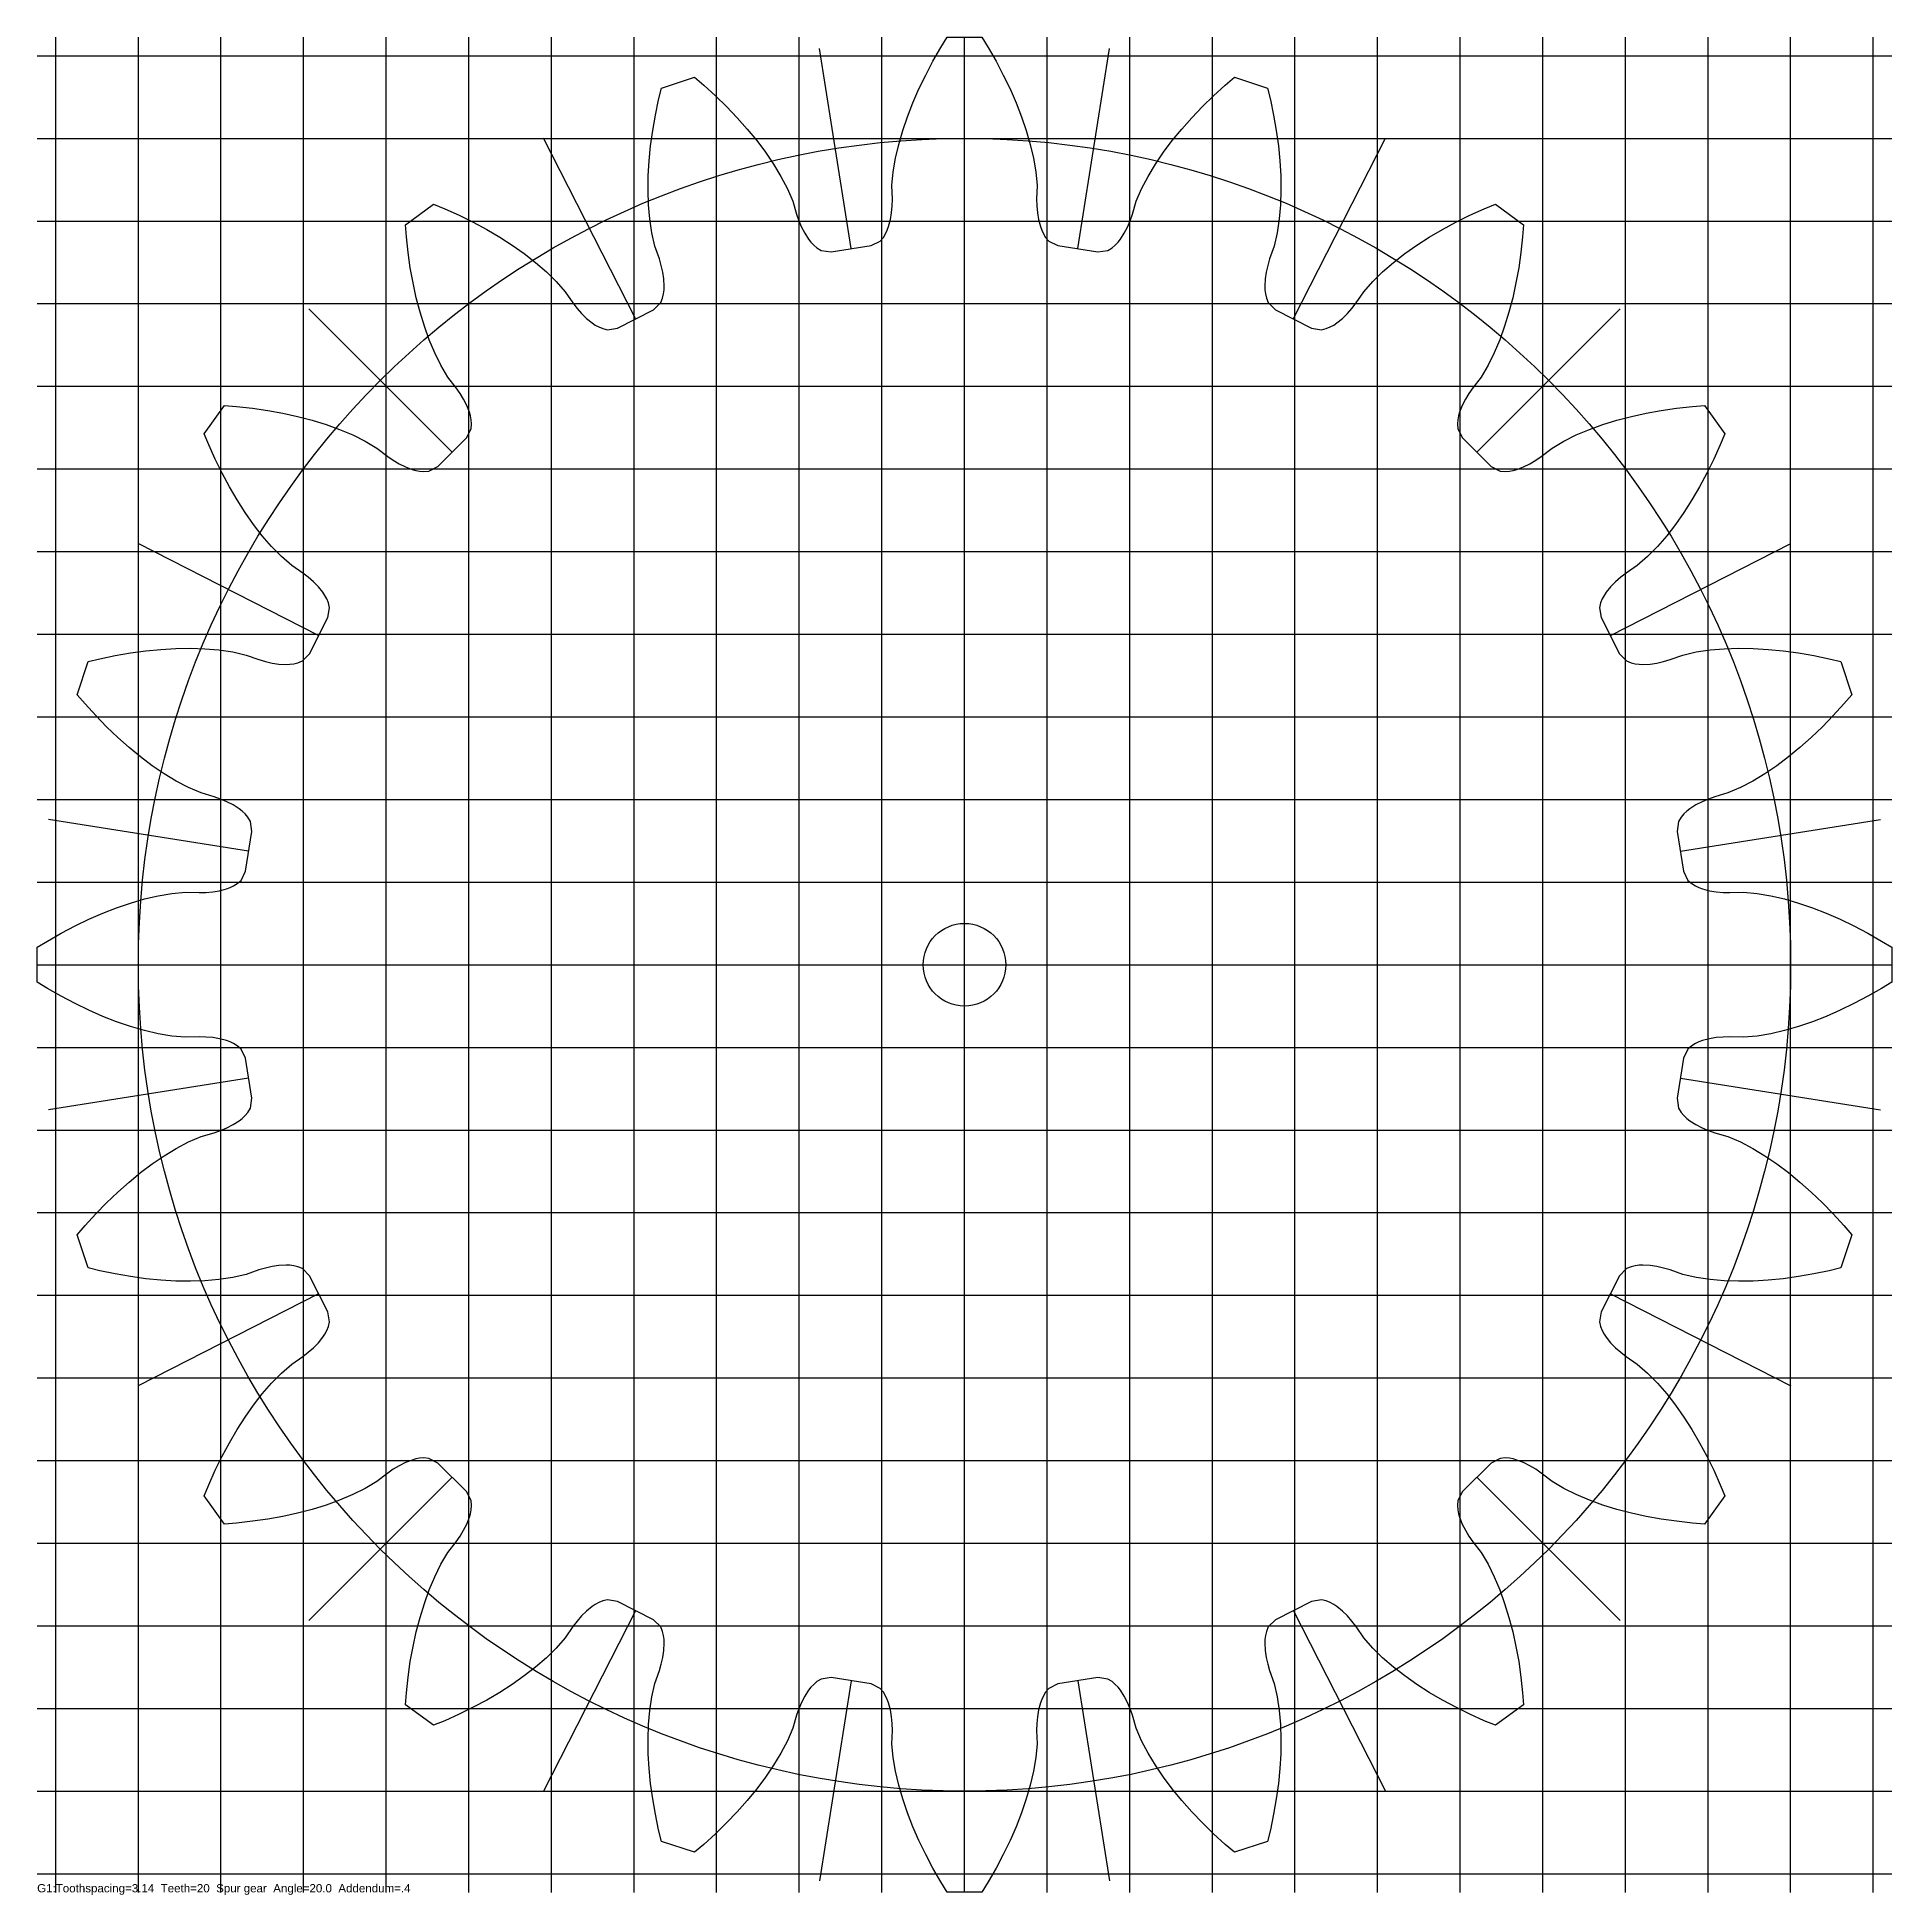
# Model space of a CAD drawing. Extents: x 0 to 22.4, y 0 to 22.4.
import ezdxf

# ---------------------------------------------------------------- set-up
doc = ezdxf.new("R2010")
doc.units = 0
doc.layers.add('labels', color=1, linetype='Continuous')
doc.styles.add('ARIAL', font='Arial.ttf')

msp = doc.modelspace()

# ---------------------------------------------------------------- linework, layer by layer
at = {"layer": 'a'}
for p, q in [((11.22491, 7.48327), (11.22491, 14.96654)), ((7.48327, 11.22491), (14.96654, 11.22491))]:
    msp.add_line(p, q, dxfattribs=at)
msp.add_lwpolyline([(19.92687, 12.3554), (19.98148, 12.24614), (20.02708, 12.20669), (20.07113, 12.17955), (20.11437, 12.15911), (20.15707, 12.14317), (20.24143, 12.12063), (20.32482, 12.10703), (20.40752, 12.10005), (20.48971, 12.09838), (20.65336, 12.10249), (20.81867, 12.0882), (20.9851, 12.05997), (21.15222, 12.02082), (21.31978, 11.97211), (21.48756, 11.91469), (21.65538, 11.8491), (21.82305, 11.77576), (21.99042, 11.69495), (22.15733, 11.60692), (22.32361, 11.51187), (22.44783, 11.43607), (22.44783, 11.01375), (22.32361, 10.93794), (22.15733, 10.84289), (21.99042, 10.75486), (21.82305, 10.67406), (21.65538, 10.60071), (21.48756, 10.53512), (21.31978, 10.4777), (21.15222, 10.429), (20.9851, 10.38984), (20.81867, 10.36162), (20.65336, 10.34733), (20.48971, 10.35143), (20.40752, 10.34976), (20.32482, 10.34278), (20.24143, 10.32918), (20.15707, 10.30665), (20.11437, 10.2907), (20.07113, 10.27026), (20.02708, 10.24312), (19.98148, 10.20368), (19.92687, 10.09441), (19.85031, 9.61102), (19.86848, 9.49022), (19.89966, 9.43862), (19.93317, 9.39919), (19.96797, 9.36639), (20.00366, 9.33803), (20.07692, 9.29053), (20.15203, 9.25183), (20.22853, 9.21963), (20.30618, 9.19265), (20.46309, 9.14598), (20.61589, 9.08131), (20.76545, 9.00304), (20.91229, 8.91415), (21.0566, 8.81605), (21.19843, 8.7096), (21.33776, 8.59536), (21.47457, 8.47379), (21.60877, 8.34522), (21.74031, 8.20992), (21.86908, 8.06814), (21.96379, 7.95766), (21.83329, 7.55601), (21.69173, 7.5223), (21.50421, 7.48328), (21.31827, 7.45114), (21.13412, 7.42601), (20.95199, 7.40807), (20.77212, 7.39755), (20.5948, 7.39478), (20.42039, 7.40024), (20.24935, 7.41465), (20.08235, 7.43923), (19.92071, 7.47673), (19.76634, 7.5312), (19.68766, 7.55501), (19.60684, 7.57393), (19.52333, 7.58676), (19.43615, 7.5914), (19.3906, 7.58943), (19.34316, 7.58335), (19.29288, 7.57115), (19.23733, 7.54773), (19.15163, 7.46069), (18.92943, 7.02461), (18.90939, 6.90411), (18.92309, 6.8454), (18.94278, 6.79755), (18.96574, 6.7556), (18.99092, 6.7176), (19.04592, 6.64978), (19.10539, 6.58977), (19.1682, 6.53551), (19.2337, 6.48585), (19.36851, 6.39298), (19.49385, 6.28425), (19.61191, 6.16359), (19.7241, 6.03368), (19.83103, 5.89579), (19.93302, 5.75072), (20.03023, 5.59902), (20.12277, 5.44112), (20.21068, 5.27737), (20.29397, 5.10805), (20.37262, 4.93341), (20.42856, 4.79907), (20.18032, 4.45741), (20.03528, 4.46909), (19.84488, 4.48993), (19.65811, 4.51682), (19.47521, 4.54983), (19.29644, 4.58904), (19.12213, 4.63462), (18.95264, 4.68679), (18.78845, 4.74587), (18.63023, 4.81243), (18.479, 4.88742), (18.33686, 4.97302), (18.20688, 5.07254), (18.1394, 5.11949), (18.06839, 5.16246), (17.99293, 5.20047), (17.91144, 5.23182), (17.86752, 5.24403), (17.82053, 5.25291), (17.76893, 5.25684), (17.70886, 5.25173), (17.60046, 5.19543), (17.25438, 4.84936), (17.19809, 4.74095), (17.19297, 4.68088), (17.19691, 4.62929), (17.20579, 4.58229), (17.21799, 4.53837), (17.24934, 4.45688), (17.28735, 4.38142), (17.33032, 4.31041), (17.37728, 4.24294), (17.47679, 4.11296), (17.5624, 3.97082), (17.63739, 3.81959), (17.70394, 3.66136), (17.76303, 3.49718), (17.81519, 3.32769), (17.86077, 3.15337), (17.89999, 2.97461), (17.93299, 2.7917), (17.95988, 2.60493), (17.98072, 2.41454), (17.99241, 2.26949), (17.65074, 2.02126), (17.51641, 2.07719), (17.34177, 2.15585), (17.17245, 2.23914), (17.0087, 2.32704), (16.8508, 2.41958), (16.6991, 2.5168), (16.55402, 2.61878), (16.41613, 2.72572), (16.28622, 2.83791), (16.16556, 2.95596), (16.05684, 3.0813), (15.96397, 3.21611), (15.91431, 3.28162), (15.86005, 3.34443), (15.80003, 3.40389), (15.73222, 3.45889), (15.69421, 3.48407), (15.65226, 3.50704), (15.60441, 3.52672), (15.5457, 3.54043), (15.42521, 3.52038), (14.98913, 3.29819), (14.90209, 3.21249), (14.87866, 3.15693), (14.86646, 3.10665), (14.86038, 3.05921), (14.85842, 3.01367), (14.86305, 2.92648), (14.87588, 2.84297), (14.8948, 2.76215), (14.91861, 2.68347), (14.97309, 2.5291), (15.01058, 2.36747), (15.03517, 2.20046), (15.04957, 2.02942), (15.05503, 1.85501), (15.05227, 1.6777), (15.04175, 1.49783), (15.0238, 1.31569), (14.99867, 1.13154), (14.96653, 0.9456), (14.92751, 0.75809), (14.89381, 0.61653), (14.49216, 0.48602), (14.38168, 0.58073), (14.23989, 0.70951), (14.1046, 0.84104), (13.97603, 0.97525), (13.85445, 1.11205), (13.74022, 1.25139), (13.63376, 1.39321), (13.53566, 1.53752), (13.44678, 1.68436), (13.36851, 1.83392), (13.30383, 1.98673), (13.25717, 2.14364), (13.23018, 2.22128), (13.19799, 2.29779), (13.15928, 2.37289), (13.11178, 2.44615), (13.08342, 2.48184), (13.05062, 2.51665), (13.01119, 2.55016), (12.95959, 2.58133), (12.8388, 2.5995), (12.3554, 2.52294), (12.24614, 2.46833), (12.20669, 2.42274), (12.17955, 2.37868), (12.15911, 2.33545), (12.14317, 2.29274), (12.12063, 2.20838), (12.10703, 2.125), (12.10005, 2.04229), (12.09838, 1.9601), (12.10249, 1.79645), (12.0882, 1.63114), (12.05997, 1.46472), (12.02082, 1.29759), (11.97211, 1.13003), (11.91469, 0.96225), (11.8491, 0.79443), (11.77576, 0.62676), (11.69495, 0.45939), (11.60692, 0.29248), (11.51187, 0.1262), (11.43607, 0.00199), (11.01375, 0.00199), (10.93794, 0.1262), (10.84289, 0.29248), (10.75486, 0.45939), (10.67406, 0.62676), (10.60071, 0.79443), (10.53512, 0.96225), (10.4777, 1.13003), (10.429, 1.29759), (10.38984, 1.46472), (10.36162, 1.63114), (10.34733, 1.79645), (10.35143, 1.9601), (10.34976, 2.04229), (10.34278, 2.125), (10.32918, 2.20838), (10.30665, 2.29274), (10.2907, 2.33545), (10.27026, 2.37868), (10.24312, 2.42274), (10.20368, 2.46833), (10.09441, 2.52294), (9.61102, 2.5995), (9.49022, 2.58133), (9.43862, 2.55016), (9.39919, 2.51665), (9.36639, 2.48184), (9.33803, 2.44615), (9.29053, 2.37289), (9.25183, 2.29779), (9.21963, 2.22128), (9.19265, 2.14364), (9.14598, 1.98673), (9.08131, 1.83392), (9.00304, 1.68436), (8.91415, 1.53752), (8.81605, 1.39321), (8.7096, 1.25139), (8.59536, 1.11205), (8.47379, 0.97525), (8.34522, 0.84104), (8.20992, 0.70951), (8.06814, 0.58073), (7.95766, 0.48602), (7.55601, 0.61653), (7.5223, 0.75809), (7.48328, 0.9456), (7.45114, 1.13154), (7.42601, 1.31569), (7.40807, 1.49783), (7.39755, 1.6777), (7.39478, 1.85501), (7.40024, 2.02942), (7.41465, 2.20046), (7.43923, 2.36747), (7.47673, 2.5291), (7.5312, 2.68347), (7.55501, 2.76215), (7.57393, 2.84297), (7.58676, 2.92648), (7.5914, 3.01367), (7.58943, 3.05921), (7.58335, 3.10665), (7.57115, 3.15693), (7.54773, 3.21249), (7.46069, 3.29819), (7.02461, 3.52038), (6.90411, 3.54043), (6.8454, 3.52672), (6.79755, 3.50704), (6.7556, 3.48407), (6.7176, 3.45889), (6.64978, 3.40389), (6.58977, 3.34443), (6.53551, 3.28162), (6.48585, 3.21611), (6.39298, 3.0813), (6.28425, 2.95596), (6.16359, 2.83791), (6.03368, 2.72572), (5.89579, 2.61878), (5.75072, 2.5168), (5.59902, 2.41958), (5.44112, 2.32704), (5.27737, 2.23914), (5.10805, 2.15585), (4.93341, 2.07719), (4.79907, 2.02126), (4.45741, 2.26949), (4.46909, 2.41454), (4.48993, 2.60493), (4.51682, 2.7917), (4.54983, 2.97461), (4.58904, 3.15337), (4.63462, 3.32769), (4.68679, 3.49718), (4.74587, 3.66136), (4.81243, 3.81959), (4.88742, 3.97082), (4.97302, 4.11296), (5.07254, 4.24294), (5.11949, 4.31041), (5.16246, 4.38142), (5.20047, 4.45688), (5.23182, 4.53837), (5.24403, 4.58229), (5.25291, 4.62929), (5.25684, 4.68088), (5.25173, 4.74095), (5.19543, 4.84936), (4.84936, 5.19543), (4.74095, 5.25173), (4.68088, 5.25684), (4.62929, 5.25291), (4.58229, 5.24403), (4.53837, 5.23182), (4.45688, 5.20047), (4.38142, 5.16246), (4.31041, 5.11949), (4.24294, 5.07254), (4.11296, 4.97302), (3.97082, 4.88742), (3.81959, 4.81243), (3.66136, 4.74587), (3.49718, 4.68679), (3.32769, 4.63462), (3.15337, 4.58904), (2.97461, 4.54983), (2.7917, 4.51682), (2.60493, 4.48993), (2.41454, 4.46909), (2.26949, 4.45741), (2.02126, 4.79907), (2.07719, 4.93341), (2.15585, 5.10805), (2.23914, 5.27737), (2.32704, 5.44112), (2.41958, 5.59902), (2.5168, 5.75072), (2.61878, 5.89579), (2.72572, 6.03368), (2.83791, 6.16359), (2.95596, 6.28425), (3.0813, 6.39298), (3.21611, 6.48585), (3.28162, 6.53551), (3.34443, 6.58977), (3.40389, 6.64978), (3.45889, 6.7176), (3.48407, 6.7556), (3.50704, 6.79755), (3.52672, 6.8454), (3.54043, 6.90411), (3.52038, 7.02461), (3.29819, 7.46069), (3.21249, 7.54773), (3.15693, 7.57115), (3.10665, 7.58335), (3.05921, 7.58943), (3.01367, 7.5914), (2.92648, 7.58676), (2.84297, 7.57393), (2.76215, 7.55501), (2.68347, 7.5312), (2.5291, 7.47673), (2.36747, 7.43923), (2.20046, 7.41465), (2.02942, 7.40024), (1.85501, 7.39478), (1.6777, 7.39755), (1.49783, 7.40807), (1.31569, 7.42601), (1.13154, 7.45114), (0.9456, 7.48328), (0.75809, 7.5223), (0.61653, 7.55601), (0.48602, 7.95766), (0.58073, 8.06814), (0.70951, 8.20992), (0.84104, 8.34522), (0.97525, 8.47379), (1.11205, 8.59536), (1.25139, 8.7096), (1.39321, 8.81605), (1.53752, 8.91415), (1.68436, 9.00304), (1.83392, 9.08131), (1.98673, 9.14598), (2.14364, 9.19265), (2.22128, 9.21963), (2.29779, 9.25183), (2.37289, 9.29053), (2.44615, 9.33803), (2.48184, 9.36639), (2.51665, 9.39919), (2.55016, 9.43862), (2.58133, 9.49022), (2.5995, 9.61102), (2.52294, 10.09441), (2.46833, 10.20368), (2.42274, 10.24312), (2.37868, 10.27026), (2.33545, 10.2907), (2.29274, 10.30665), (2.20838, 10.32918), (2.125, 10.34278), (2.04229, 10.34976), (1.9601, 10.35143), (1.79645, 10.34733), (1.63114, 10.36162), (1.46472, 10.38984), (1.29759, 10.429), (1.13003, 10.4777), (0.96225, 10.53512), (0.79443, 10.60071), (0.62676, 10.67406), (0.45939, 10.75486), (0.29248, 10.84289), (0.1262, 10.93794), (0.00199, 11.01375), (0.00199, 11.43607), (0.1262, 11.51187), (0.29248, 11.60692), (0.45939, 11.69495), (0.62676, 11.77576), (0.79443, 11.8491), (0.96225, 11.91469), (1.13003, 11.97211), (1.29759, 12.02082), (1.46472, 12.05997), (1.63114, 12.0882), (1.79645, 12.10249), (1.9601, 12.09838), (2.04229, 12.10005), (2.125, 12.10703), (2.20838, 12.12063), (2.29274, 12.14317), (2.33545, 12.15911), (2.37868, 12.17955), (2.42274, 12.20669), (2.46833, 12.24614), (2.52294, 12.3554), (2.5995, 12.8388), (2.58133, 12.95959), (2.55016, 13.01119), (2.51665, 13.05062), (2.48184, 13.08342), (2.44615, 13.11178), (2.37289, 13.15928), (2.29779, 13.19799), (2.22128, 13.23018), (2.14364, 13.25717), (1.98673, 13.30383), (1.83392, 13.36851), (1.68436, 13.44678), (1.53752, 13.53566), (1.39321, 13.63376), (1.25139, 13.74022), (1.11205, 13.85445), (0.97525, 13.97603), (0.84104, 14.1046), (0.70951, 14.23989), (0.58073, 14.38168), (0.48602, 14.49216), (0.61653, 14.89381), (0.75809, 14.92751), (0.9456, 14.96653), (1.13154, 14.99867), (1.31569, 15.0238), (1.49783, 15.04175), (1.6777, 15.05227), (1.85501, 15.05503), (2.02942, 15.04957), (2.20046, 15.03517), (2.36747, 15.01058), (2.5291, 14.97309), (2.68347, 14.91861), (2.76215, 14.8948), (2.84297, 14.87588), (2.92648, 14.86305), (3.01367, 14.85842), (3.05921, 14.86038), (3.10665, 14.86646), (3.15693, 14.87866), (3.21249, 14.90209), (3.29819, 14.98913), (3.52038, 15.42521), (3.54043, 15.5457), (3.52672, 15.60441), (3.50704, 15.65226), (3.48407, 15.69421), (3.45889, 15.73222), (3.40389, 15.80003), (3.34443, 15.86005), (3.28162, 15.91431), (3.21611, 15.96397), (3.0813, 16.05684), (2.95596, 16.16556), (2.83791, 16.28622), (2.72572, 16.41613), (2.61878, 16.55402), (2.5168, 16.6991), (2.41958, 16.8508), (2.32704, 17.0087), (2.23914, 17.17245), (2.15585, 17.34177), (2.07719, 17.51641), (2.02126, 17.65074), (2.26949, 17.99241), (2.41454, 17.98072), (2.60493, 17.95988), (2.7917, 17.93299), (2.97461, 17.89999), (3.15337, 17.86077), (3.32769, 17.81519), (3.49718, 17.76303), (3.66136, 17.70394), (3.81959, 17.63739), (3.97082, 17.5624), (4.11296, 17.47679), (4.24294, 17.37728), (4.31041, 17.33032), (4.38142, 17.28735), (4.45688, 17.24934), (4.53837, 17.21799), (4.58229, 17.20579), (4.62929, 17.19691), (4.68088, 17.19297), (4.74095, 17.19809), (4.84936, 17.25438), (5.19543, 17.60046), (5.25173, 17.70886), (5.25684, 17.76893), (5.25291, 17.82053), (5.24403, 17.86752), (5.23182, 17.91144), (5.20047, 17.99293), (5.16246, 18.06839), (5.11949, 18.1394), (5.07254, 18.20688), (4.97302, 18.33686), (4.88742, 18.479), (4.81243, 18.63023), (4.74587, 18.78845), (4.68679, 18.95264), (4.63462, 19.12213), (4.58904, 19.29644), (4.54983, 19.47521), (4.51682, 19.65811), (4.48993, 19.84488), (4.46909, 20.03528), (4.45741, 20.18032), (4.79907, 20.42856), (4.93341, 20.37262), (5.10805, 20.29397), (5.27737, 20.21068), (5.44112, 20.12277), (5.59902, 20.03023), (5.75072, 19.93302), (5.89579, 19.83103), (6.03368, 19.7241), (6.16359, 19.61191), (6.28425, 19.49385), (6.39298, 19.36851), (6.48585, 19.2337), (6.53551, 19.1682), (6.58977, 19.10539), (6.64978, 19.04592), (6.7176, 18.99092), (6.7556, 18.96574), (6.79755, 18.94278), (6.8454, 18.92309), (6.90411, 18.90939), (7.02461, 18.92943), (7.46069, 19.15163), (7.54773, 19.23733), (7.57115, 19.29288), (7.58335, 19.34316), (7.58943, 19.3906), (7.5914, 19.43615), (7.58676, 19.52333), (7.57393, 19.60684), (7.55501, 19.68766), (7.5312, 19.76634), (7.47673, 19.92071), (7.43923, 20.08235), (7.41465, 20.24935), (7.40024, 20.42039), (7.39478, 20.5948), (7.39755, 20.77212), (7.40807, 20.95199), (7.42601, 21.13412), (7.45114, 21.31827), (7.48328, 21.50421), (7.5223, 21.69173), (7.55601, 21.83329), (7.95766, 21.96379), (8.06814, 21.86908), (8.20992, 21.74031), (8.34522, 21.60877), (8.47379, 21.47457), (8.59536, 21.33776), (8.7096, 21.19843), (8.81605, 21.0566), (8.91415, 20.91229), (9.00304, 20.76545), (9.08131, 20.61589), (9.14598, 20.46309), (9.19265, 20.30618), (9.21963, 20.22853), (9.25183, 20.15203), (9.29053, 20.07692), (9.33803, 20.00366), (9.36639, 19.96797), (9.39919, 19.93317), (9.43862, 19.89966), (9.49022, 19.86848), (9.61102, 19.85031), (10.09441, 19.92687), (10.20368, 19.98148), (10.24312, 20.02708), (10.27026, 20.07113), (10.2907, 20.11437), (10.30665, 20.15707), (10.32918, 20.24143), (10.34278, 20.32482), (10.34976, 20.40752), (10.35143, 20.48971), (10.34733, 20.65336), (10.36162, 20.81867), (10.38984, 20.9851), (10.429, 21.15222), (10.4777, 21.31978), (10.53512, 21.48756), (10.60071, 21.65538), (10.67406, 21.82305), (10.75486, 21.99042), (10.84289, 22.15733), (10.93794, 22.32361), (11.01375, 22.44783), (11.43607, 22.44783), (11.51187, 22.32361), (11.60692, 22.15733), (11.69495, 21.99042), (11.77576, 21.82305), (11.8491, 21.65538), (11.91469, 21.48756), (11.97211, 21.31978), (12.02082, 21.15222), (12.05997, 20.9851), (12.0882, 20.81867), (12.10249, 20.65336), (12.09838, 20.48971), (12.10005, 20.40752), (12.10703, 20.32482), (12.12063, 20.24143), (12.14317, 20.15707), (12.15911, 20.11437), (12.17955, 20.07113), (12.20669, 20.02708), (12.24614, 19.98148), (12.3554, 19.92687), (12.8388, 19.85031), (12.95959, 19.86848), (13.01119, 19.89966), (13.05062, 19.93317), (13.08342, 19.96797), (13.11178, 20.00366), (13.15928, 20.07692), (13.19799, 20.15203), (13.23018, 20.22853), (13.25717, 20.30618), (13.30383, 20.46309), (13.36851, 20.61589), (13.44678, 20.76545), (13.53566, 20.91229), (13.63376, 21.0566), (13.74022, 21.19843), (13.85445, 21.33776), (13.97603, 21.47457), (14.1046, 21.60877), (14.23989, 21.74031), (14.38168, 21.86908), (14.49216, 21.96379), (14.89381, 21.83329), (14.92751, 21.69173), (14.96653, 21.50421), (14.99867, 21.31827), (15.0238, 21.13412), (15.04175, 20.95199), (15.05227, 20.77212), (15.05503, 20.5948), (15.04957, 20.42039), (15.03517, 20.24935), (15.01058, 20.08235), (14.97309, 19.92071), (14.91861, 19.76634), (14.8948, 19.68766), (14.87588, 19.60684), (14.86305, 19.52333), (14.85842, 19.43615), (14.86038, 19.3906), (14.86646, 19.34316), (14.87866, 19.29288), (14.90209, 19.23733), (14.98913, 19.15163), (15.42521, 18.92943), (15.5457, 18.90939), (15.60441, 18.92309), (15.65226, 18.94278), (15.69421, 18.96574), (15.73222, 18.99092), (15.80003, 19.04592), (15.86005, 19.10539), (15.91431, 19.1682), (15.96397, 19.2337), (16.05684, 19.36851), (16.16556, 19.49385), (16.28622, 19.61191), (16.41613, 19.7241), (16.55402, 19.83103), (16.6991, 19.93302), (16.8508, 20.03023), (17.0087, 20.12277), (17.17245, 20.21068), (17.34177, 20.29397), (17.51641, 20.37262), (17.65074, 20.42856), (17.99241, 20.18032), (17.98072, 20.03528), (17.95988, 19.84488), (17.93299, 19.65811), (17.89999, 19.47521), (17.86077, 19.29644), (17.81519, 19.12213), (17.76303, 18.95264), (17.70394, 18.78845), (17.63739, 18.63023), (17.5624, 18.479), (17.47679, 18.33686), (17.37728, 18.20688), (17.33032, 18.1394), (17.28735, 18.06839), (17.24934, 17.99293), (17.21799, 17.91144), (17.20579, 17.86752), (17.19691, 17.82053), (17.19297, 17.76893), (17.19809, 17.70886), (17.25438, 17.60046), (17.60046, 17.25438), (17.70886, 17.19809), (17.76893, 17.19297), (17.82053, 17.19691), (17.86752, 17.20579), (17.91144, 17.21799), (17.99293, 17.24934), (18.06839, 17.28735), (18.1394, 17.33032), (18.20688, 17.37728), (18.33686, 17.47679), (18.479, 17.5624), (18.63023, 17.63739), (18.78845, 17.70394), (18.95264, 17.76303), (19.12213, 17.81519), (19.29644, 17.86077), (19.47521, 17.89999), (19.65811, 17.93299), (19.84488, 17.95988), (20.03528, 17.98072), (20.18032, 17.99241), (20.42856, 17.65074), (20.37262, 17.51641), (20.29397, 17.34177), (20.21068, 17.17245), (20.12277, 17.0087), (20.03023, 16.8508), (19.93302, 16.6991), (19.83103, 16.55402), (19.7241, 16.41613), (19.61191, 16.28622), (19.49385, 16.16556), (19.36851, 16.05684), (19.2337, 15.96397), (19.1682, 15.91431), (19.10539, 15.86005), (19.04592, 15.80003), (18.99092, 15.73222), (18.96574, 15.69421), (18.94278, 15.65226), (18.92309, 15.60441), (18.90939, 15.5457), (18.92943, 15.42521), (19.15163, 14.98913), (19.23733, 14.90209), (19.29288, 14.87866), (19.34316, 14.86646), (19.3906, 14.86038), (19.43615, 14.85842), (19.52333, 14.86305), (19.60684, 14.87588), (19.68766, 14.8948), (19.76634, 14.91861), (19.92071, 14.97309), (20.08235, 15.01058), (20.24935, 15.03517), (20.42039, 15.04957), (20.5948, 15.05503), (20.77212, 15.05227), (20.95199, 15.04175), (21.13412, 15.0238), (21.31827, 14.99867), (21.50421, 14.96653), (21.69173, 14.92751), (21.83329, 14.89381), (21.96379, 14.49216), (21.86908, 14.38168), (21.74031, 14.23989), (21.60877, 14.1046), (21.47457, 13.97603), (21.33776, 13.85445), (21.19843, 13.74022), (21.0566, 13.63376), (20.91229, 13.53566), (20.76545, 13.44678), (20.61589, 13.36851), (20.46309, 13.30383), (20.30618, 13.25717), (20.22853, 13.23018), (20.15203, 13.19799), (20.07692, 13.15928), (20.00366, 13.11178), (19.96797, 13.08342), (19.93317, 13.05062), (19.89966, 13.01119), (19.86848, 12.95959), (19.85031, 12.8388)], close=True, dxfattribs=at)
msp.add_circle((11.22491, 11.22491), 0.5, dxfattribs=at)
at = {"layer": 'b'}
for p, q in [((0.22491, 0), (0.22491, 22.44981)), ((1.22491, 0), (1.22491, 22.44981)), ((2.22491, 0), (2.22491, 22.44981)), ((3.22491, 0), (3.22491, 22.44981)), ((4.22491, 0), (4.22491, 22.44981)), ((5.22491, 0), (5.22491, 22.44981)), ((6.22491, 0), (6.22491, 22.44981)), ((7.22491, 0), (7.22491, 22.44981)), ((8.22491, 0), (8.22491, 22.44981)), ((9.22491, 0), (9.22491, 22.44981)), ((10.22491, 0), (10.22491, 22.44981)), ((11.22491, 0), (11.22491, 22.44981)), ((12.22491, 0), (12.22491, 22.44981)), ((13.22491, 0), (13.22491, 22.44981)), ((14.22491, 0), (14.22491, 22.44981)), ((15.22491, 0), (15.22491, 22.44981)), ((16.22491, 0), (16.22491, 22.44981)), ((17.22491, 0), (17.22491, 22.44981)), ((18.22491, 0), (18.22491, 22.44981)), ((19.22491, 0), (19.22491, 22.44981)), ((20.22491, 0), (20.22491, 22.44981)), ((21.22491, 0), (21.22491, 22.44981)), ((22.22491, 0), (22.22491, 22.44981)), ((0, 22.22491), (22.44981, 22.22491)), ((0, 21.22491), (22.44981, 21.22491)), ((0, 20.22491), (22.44981, 20.22491)), ((0, 19.22491), (22.44981, 19.22491)), ((0, 18.22491), (22.44981, 18.22491)), ((0, 17.22491), (22.44981, 17.22491)), ((0, 16.22491), (22.44981, 16.22491)), ((0, 15.22491), (22.44981, 15.22491)), ((0, 14.22491), (22.44981, 14.22491)), ((0, 13.22491), (22.44981, 13.22491)), ((0, 12.22491), (22.44981, 12.22491)), ((0, 11.22491), (22.44981, 11.22491)), ((0, 10.22491), (22.44981, 10.22491)), ((0, 9.22491), (22.44981, 9.22491)), ((0, 8.22491), (22.44981, 8.22491)), ((0, 7.22491), (22.44981, 7.22491)), ((0, 6.22491), (22.44981, 6.22491)), ((0, 5.22491), (22.44981, 5.22491)), ((0, 4.22491), (22.44981, 4.22491)), ((0, 3.22491), (22.44981, 3.22491)), ((0, 2.22491), (22.44981, 2.22491)), ((0, 1.22491), (22.44981, 1.22491)), ((0, 0.22491), (22.44981, 0.22491))]:
    msp.add_line(p, q, dxfattribs=at)
at = {"layer": 'c'}
for p, q in [((9.85218, 19.89196), (9.46894, 22.31162)), ((12.59763, 19.89196), (12.98087, 22.31162)), ((7.2411, 19.04357), (6.12891, 21.22637)), ((15.20872, 19.04357), (16.32091, 21.22637)), ((5.01998, 17.42983), (3.2877, 19.16211)), ((17.42983, 17.42983), (19.16211, 19.16211)), ((3.40624, 15.20872), (1.22344, 16.32091)), ((19.04357, 15.20872), (21.22637, 16.32091)), ((2.55785, 12.59763), (0.1382, 12.98087)), ((19.89196, 12.59763), (22.31162, 12.98087)), ((2.55785, 9.85218), (0.1382, 9.46894)), ((19.89196, 9.85218), (22.31162, 9.46894)), ((3.40624, 7.2411), (1.22344, 6.12891)), ((19.04357, 7.2411), (21.22637, 6.12891)), ((5.01998, 5.01998), (3.2877, 3.2877)), ((17.42983, 5.01998), (19.16211, 3.2877)), ((7.2411, 3.40624), (6.12891, 1.22344)), ((15.20872, 3.40624), (16.32091, 1.22344)), ((9.85218, 2.55785), (9.46894, 0.1382)), ((12.59763, 2.55785), (12.98087, 0.1382))]:
    msp.add_line(p, q, dxfattribs=at)
msp.add_circle((11.22491, 11.22491), 10, dxfattribs=at)

# ---------------------------------------------------------------- texts
at = {"layer": 'labels', "style": 'ARIAL'}
msp.add_text('G1:Toothspacing=3.14  Teeth=20  Spur gear  Angle=20.0  Addendum=.4', height=0.1, dxfattribs=at).set_placement((0, 0))

doc.saveas('drawing.dxf')
